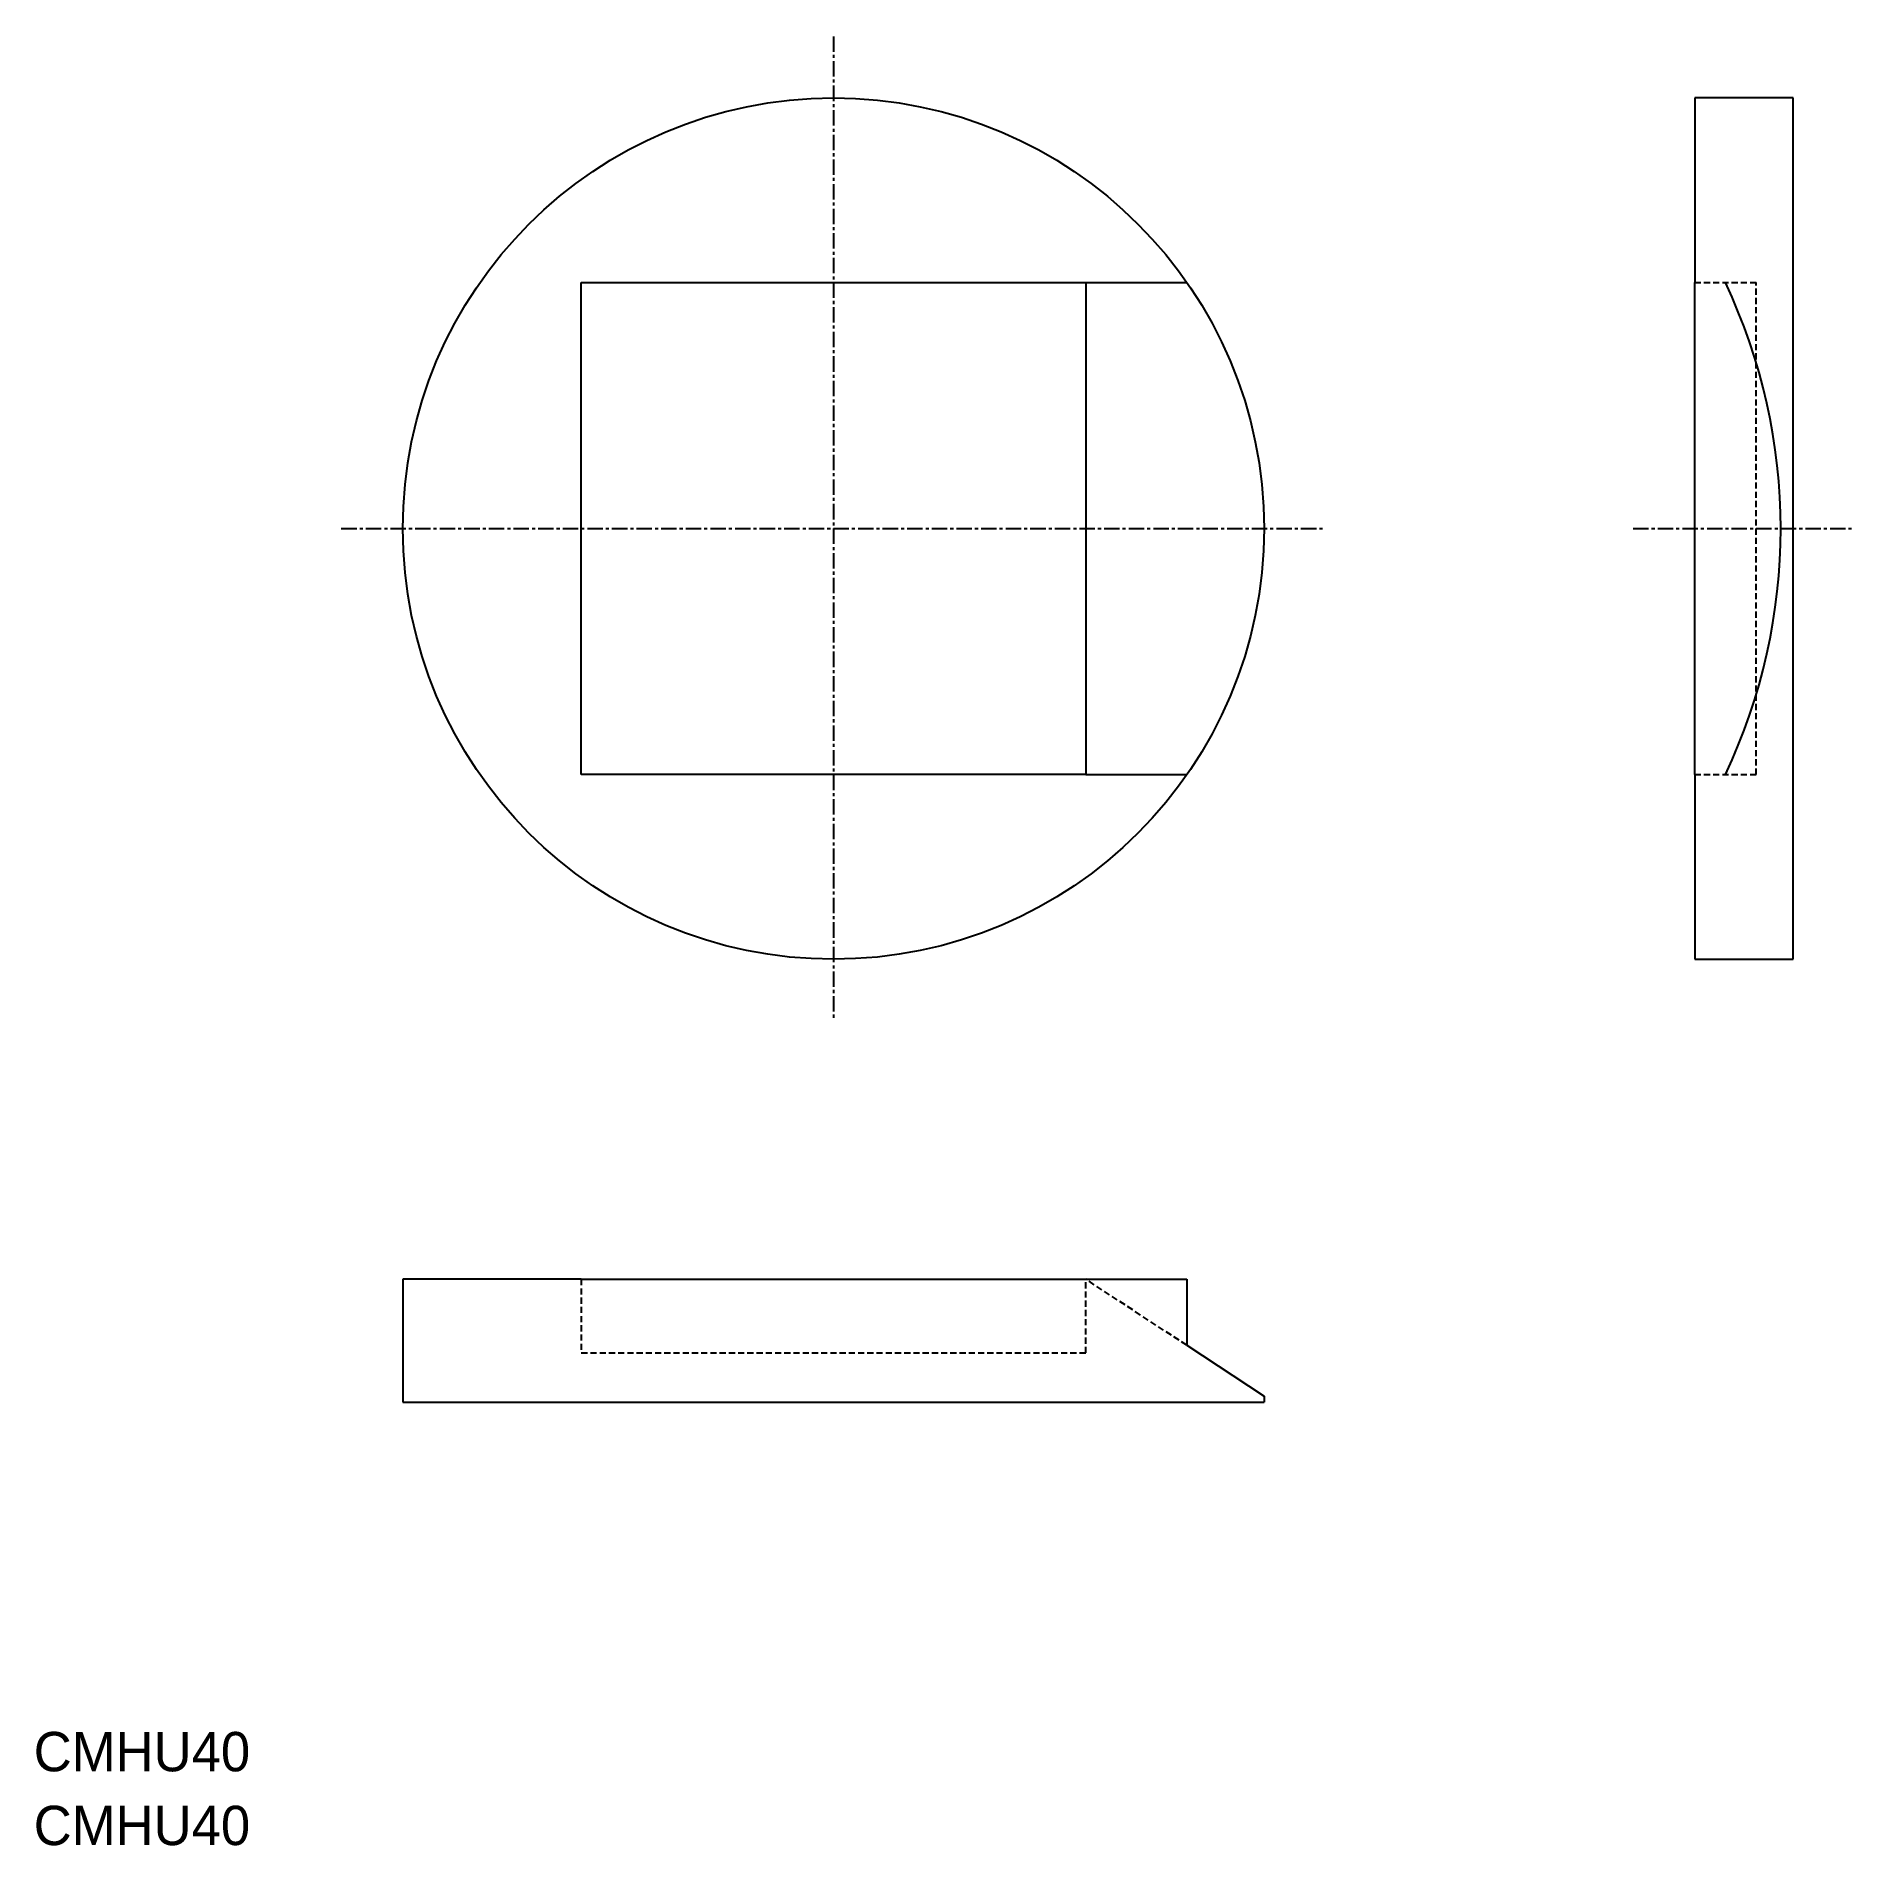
# Model space of a CAD drawing. Extents: x -3582 to -3435, y -860 to -713.
import ezdxf

# ---------------------------------------------------------------- set-up
doc = ezdxf.new("R2010")
doc.units = 0
doc.linetypes.add('CENTER', pattern=[2, 1.25, -0.25, 0.25, -0.25])
doc.linetypes.add('DASHED', pattern=[0.75, 0.5, -0.25])
doc.layers.get('0').update_dxf_attribs({"linetype": 'CONTINUOUS'})
doc.layers.add('CENTER', color=1, linetype='CENTER')

msp = doc.modelspace()

# ---------------------------------------------------------------- linework, layer by layer
at = {"color": 7, "linetype": 'CONTINUOUS'}
for p, q in [((-3447.66, -718.29), (-3447.66, -733.29)), ((-3439.66, -718.29), (-3447.66, -718.29)), ((-3439.66, -788.29), (-3439.66, -718.29)), ((-3538.16, -773.29), (-3538.16, -733.29)), ((-3538.16, -733.29), (-3497.16, -733.29)), ((-3497.16, -733.29), (-3488.94, -733.29)), ((-3497.16, -733.29), (-3497.16, -773.29)), ((-3447.66, -773.29), (-3447.66, -733.29)), ((-3497.16, -773.29), (-3538.16, -773.29)), ((-3497.16, -773.29), (-3488.94, -773.29)), ((-3447.66, -773.29), (-3447.66, -788.29)), ((-3447.66, -788.29), (-3439.66, -788.29)), ((-3552.66, -814.29), (-3552.66, -824.29)), ((-3538.16, -814.29), (-3552.66, -814.29)), ((-3538.16, -814.29), (-3497.16, -814.29)), ((-3497.16, -814.29), (-3488.94, -814.29)), ((-3488.94, -814.29), (-3488.94, -819.67)), ((-3488.94, -819.67), (-3482.66, -823.79)), ((-3497.66, -820.29), (-3497.66, -820.29)), ((-3552.66, -824.29), (-3482.66, -824.29)), ((-3482.66, -823.79), (-3482.66, -824.29)), ((-3482.66, -823.79), (-3482.66, -824.29))]:
    msp.add_line(p, q, dxfattribs=at)
at = {"color": 3, "linetype": 'DASHED'}
for p, q in [((-3447.66, -733.29), (-3442.66, -733.29)), ((-3442.66, -773.29), (-3442.66, -733.29)), ((-3447.66, -773.29), (-3442.66, -773.29)), ((-3538.16, -814.29), (-3538.16, -820.29)), ((-3488.94, -819.67), (-3497.16, -814.29)), ((-3497.16, -820.29), (-3497.16, -814.29)), ((-3538.16, -820.29), (-3497.16, -820.29))]:
    msp.add_line(p, q, dxfattribs=at)
at = {"color": 7, "linetype": 'CONTINUOUS'}
msp.add_circle((-3517.66, -753.29), 35, dxfattribs=at)
msp.add_arc((-3487.36, -753.29), 46.69, 334.6392, 25.3608, dxfattribs=at)
at = {"layer": 'CENTER', "color": 1, "linetype": 'CENTER'}
for p, q in [((-3517.66, -713.29), (-3517.66, -793.29)), ((-3557.66, -753.29), (-3477.66, -753.29)), ((-3452.66, -753.29), (-3434.66, -753.29))]:
    msp.add_line(p, q, dxfattribs=at)

# ---------------------------------------------------------------- texts
at = {"color": 7, "linetype": 'CONTINUOUS'}
for p in [(-3582.66, -854.29), (-3582.66, -860.29)]:
    msp.add_text('CMHU40', height=3.2, dxfattribs=at).set_placement(p)

doc.saveas('drawing.dxf')
